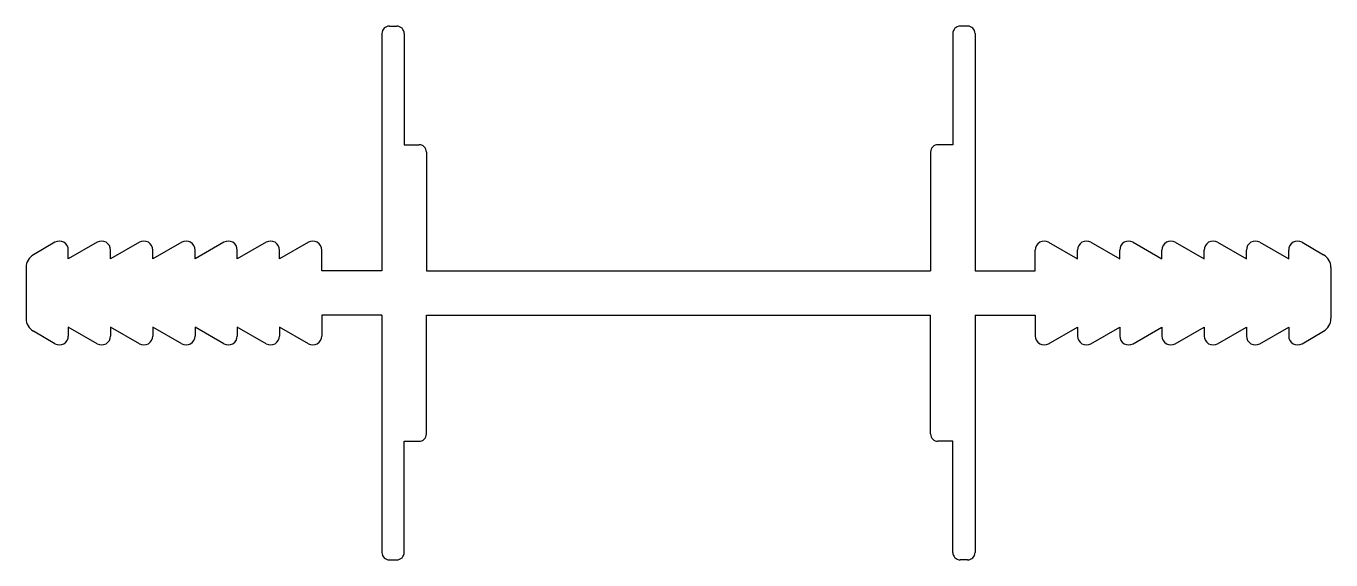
# Model space of a CAD drawing. Extents: x 697.7 to 741.7, y 567.2 to 585.2.
import ezdxf

# ---------------------------------------------------------------- set-up
doc = ezdxf.new("R2010")
doc.units = 0
doc.layers.get('0').update_dxf_attribs({"linetype": 'CONTINUOUS'})

msp = doc.modelspace()

# ---------------------------------------------------------------- linework, layer by layer
for p, q in [((709.72, 584.931), (709.72, 576.931)), ((709.97, 585.181), (710.22, 585.181)), ((710.47, 584.931), (710.47, 581.181)), ((728.97, 584.931), (728.97, 581.181)), ((729.47, 585.181), (729.22, 585.181)), ((729.72, 584.931), (729.72, 576.931)), ((710.47, 581.181), (710.97, 581.181)), ((711.22, 580.931), (711.22, 576.931)), ((728.22, 580.931), (728.22, 576.931)), ((728.97, 581.181), (728.47, 581.181)), ((698.694, 577.891), (697.97, 577.473)), ((700.119, 577.891), (699.144, 577.328)), ((701.543, 577.891), (700.569, 577.328)), ((702.967, 577.891), (701.993, 577.328)), ((704.391, 577.891), (703.417, 577.328)), ((705.816, 577.891), (704.841, 577.328)), ((707.24, 577.891), (706.266, 577.328)), ((732.2, 577.891), (733.175, 577.328)), ((733.625, 577.891), (734.599, 577.328)), ((735.049, 577.891), (736.023, 577.328)), ((736.473, 577.891), (737.447, 577.328)), ((737.897, 577.891), (738.872, 577.328)), ((739.322, 577.891), (740.296, 577.328)), ((740.746, 577.891), (741.47, 577.473)), ((699.144, 577.328), (699.144, 577.631)), ((700.569, 577.328), (700.569, 577.631)), ((701.993, 577.328), (701.993, 577.631)), ((703.417, 577.328), (703.417, 577.631)), ((704.841, 577.328), (704.841, 577.631)), ((706.266, 577.328), (706.266, 577.631)), ((707.69, 576.931), (707.69, 577.631)), ((731.75, 576.931), (731.75, 577.631)), ((733.175, 577.328), (733.175, 577.631)), ((734.599, 577.328), (734.599, 577.631)), ((736.023, 577.328), (736.023, 577.631)), ((737.447, 577.328), (737.447, 577.631)), ((738.872, 577.328), (738.872, 577.631)), ((740.296, 577.328), (740.296, 577.631)), ((697.72, 577.04), (697.72, 575.322)), ((709.72, 576.931), (707.69, 576.931)), ((711.22, 576.931), (728.22, 576.931)), ((729.72, 576.931), (731.75, 576.931)), ((741.72, 577.04), (741.72, 575.322)), ((709.72, 575.431), (707.69, 575.431)), ((707.69, 575.431), (707.69, 574.731)), ((709.72, 575.431), (709.72, 567.431)), ((711.22, 575.431), (728.22, 575.431)), ((711.22, 571.431), (711.22, 575.431)), ((728.22, 571.431), (728.22, 575.431)), ((729.72, 575.431), (731.75, 575.431)), ((729.72, 575.431), (729.72, 567.431)), ((731.75, 575.431), (731.75, 574.731)), ((698.694, 574.471), (697.97, 574.889)), ((700.119, 574.471), (699.144, 575.034)), ((699.144, 575.034), (699.144, 574.731)), ((701.543, 574.471), (700.569, 575.034)), ((700.569, 575.034), (700.569, 574.731)), ((702.967, 574.471), (701.993, 575.034)), ((701.993, 575.034), (701.993, 574.731)), ((704.391, 574.471), (703.417, 575.034)), ((703.417, 575.034), (703.417, 574.731)), ((705.816, 574.471), (704.841, 575.034)), ((704.841, 575.034), (704.841, 574.731)), ((707.24, 574.471), (706.266, 575.034)), ((706.266, 575.034), (706.266, 574.731)), ((732.2, 574.471), (733.175, 575.034)), ((733.175, 575.034), (733.175, 574.731)), ((733.625, 574.471), (734.599, 575.034)), ((734.599, 575.034), (734.599, 574.731)), ((735.049, 574.471), (736.023, 575.034)), ((736.023, 575.034), (736.023, 574.731)), ((736.473, 574.471), (737.447, 575.034)), ((737.447, 575.034), (737.447, 574.731)), ((737.897, 574.471), (738.872, 575.034)), ((738.872, 575.034), (738.872, 574.731)), ((739.322, 574.471), (740.296, 575.034)), ((740.296, 575.034), (740.296, 574.731)), ((740.746, 574.471), (741.47, 574.889)), ((710.47, 571.181), (710.97, 571.181)), ((710.47, 567.431), (710.47, 571.181)), ((728.97, 571.181), (728.47, 571.181)), ((728.97, 567.431), (728.97, 571.181)), ((709.97, 567.181), (710.22, 567.181)), ((729.47, 567.181), (729.22, 567.181))]:
    msp.add_line(p, q)
for centre, radius, start, end in [((709.97, 584.931), 0.25, 90, 180), ((710.22, 584.931), 0.25, 0, 90), ((729.22, 584.931), 0.25, 90, 180), ((729.47, 584.931), 0.25, 0, 90), ((710.97, 580.931), 0.25, 0, 90), ((728.47, 580.931), 0.25, 90, 180), ((698.844, 577.631), 0.3, 0, 120), ((700.269, 577.631), 0.3, 0, 120), ((701.693, 577.631), 0.3, 0, 120), ((703.117, 577.631), 0.3, 0, 120), ((704.541, 577.631), 0.3, 0, 120), ((705.966, 577.631), 0.3, 0, 120), ((707.39, 577.631), 0.3, 0, 120), ((732.05, 577.631), 0.3, 60, 180), ((733.475, 577.631), 0.3, 60, 180), ((734.899, 577.631), 0.3, 60, 180), ((736.323, 577.631), 0.3, 60, 180), ((737.747, 577.631), 0.3, 60, 180), ((739.172, 577.631), 0.3, 60, 180), ((740.596, 577.631), 0.3, 60, 180), ((698.22, 577.04), 0.5, 120, 180), ((741.22, 577.04), 0.5, 0, 60), ((698.22, 575.322), 0.5, 180, 240), ((741.22, 575.322), 0.5, 300, 0), ((698.844, 574.731), 0.3, 240, 0), ((700.269, 574.731), 0.3, 240, 0), ((701.693, 574.731), 0.3, 240, 0), ((703.117, 574.731), 0.3, 240, 0), ((704.541, 574.731), 0.3, 240, 0), ((705.966, 574.731), 0.3, 240, 0), ((707.39, 574.731), 0.3, 240, 0), ((732.05, 574.731), 0.3, 180, 300), ((733.475, 574.731), 0.3, 180, 300), ((734.899, 574.731), 0.3, 180, 300), ((736.323, 574.731), 0.3, 180, 300), ((737.747, 574.731), 0.3, 180, 300), ((739.172, 574.731), 0.3, 180, 300), ((740.596, 574.731), 0.3, 180, 300), ((710.97, 571.431), 0.25, 270, 0), ((728.47, 571.431), 0.25, 180, 270), ((709.97, 567.431), 0.25, 180, 270), ((710.22, 567.431), 0.25, 270, 0), ((729.22, 567.431), 0.25, 180, 270), ((729.47, 567.431), 0.25, 270, 0)]:
    msp.add_arc(centre, radius, start, end)

doc.saveas('drawing.dxf')
